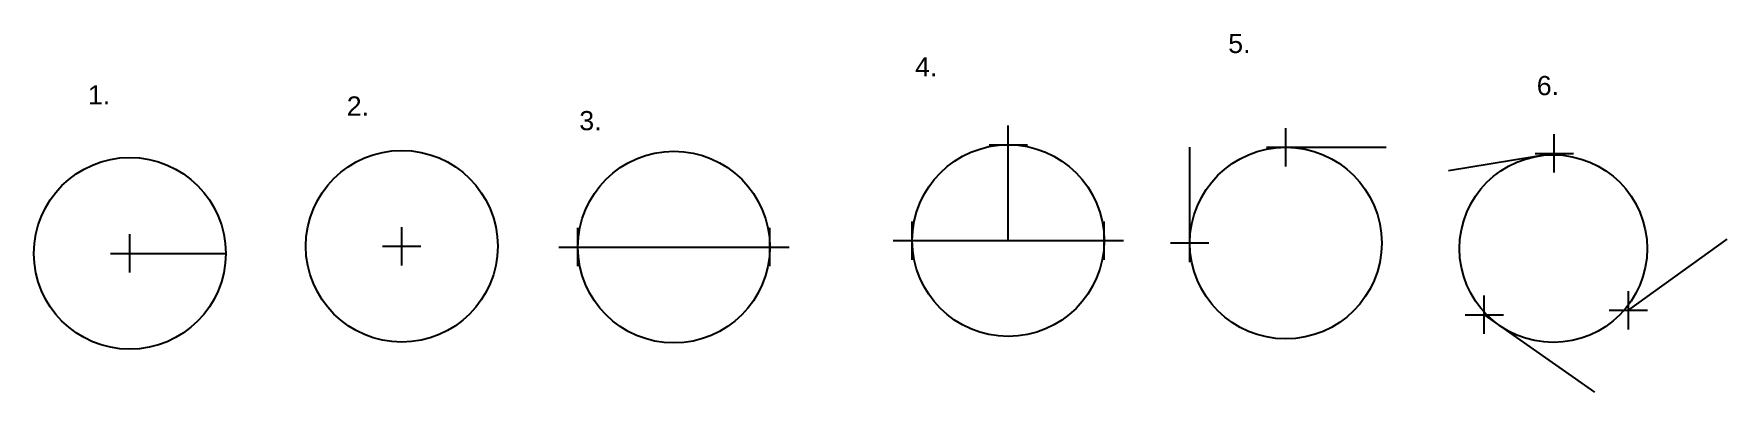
# Model space of a CAD drawing. Header units: millimetres. Extents: x 0.3 to 88.5, y 3.4 to 22.1.
import ezdxf

# ---------------------------------------------------------------- set-up
doc = ezdxf.new("R2010")
doc.units = ezdxf.units.MM
doc.header["$MEASUREMENT"] = 0
doc.header["$PDMODE"] = 2
doc.layers.get('0').update_dxf_attribs({"true_color": 0xc2ced6})
doc.styles.get("Standard").update_dxf_attribs({"font": 'arial.ttf'})

msp = doc.modelspace()

# ---------------------------------------------------------------- linework, layer by layer
for p, q in [((51.039, 11.278), (51.039, 16.278)), ((60.502, 11.156), (60.502, 16.156)), ((65.502, 16.147), (70.739, 16.147)), ((79.498, 15.825), (73.98, 14.906)), ((5.26, 10.61), (10.26, 10.61)), ((28.616, 10.937), (38.616, 10.937)), ((46.039, 11.278), (56.039, 11.278)), ((51.039, 11.278), (51.039, 11.278)), ((83.356, 7.644), (88.505, 11.356)), ((75.849, 7.407), (81.591, 3.37))]:
    msp.add_line(p, q)
for centre, radius in [((19.433, 10.98), 5), ((33.616, 10.937), 5), ((51.039, 11.278), 5), ((65.502, 11.147), 5), ((5.26, 10.61), 5), ((79.447, 10.857), 4.892)]:
    msp.add_circle(centre, radius)
for p in [(51.039, 16.278), (65.502, 16.147), (79.498, 15.825), (5.26, 10.61), (19.433, 10.98), (28.616, 10.937), (38.616, 10.937), (46.039, 11.278), (56.039, 11.278), (60.502, 11.156), (75.849, 7.407), (83.356, 7.644)]:
    msp.add_point(p)

# ---------------------------------------------------------------- texts
at = {"char_height": 1, "attachment_point": 1}
for s, width, insert in [('5.', 12.9476, (62.503, 22.06)), ('4.', 9.28319, (46.181, 20.839)), ('6.', 9.18547, (78.583, 19.863)), ('1.', 5.43114, (3.077, 19.376)), ('2.', 4.91243, (16.566, 18.796)), ('3.', 5.27858, (28.684, 18.033))]:
    msp.add_mtext_dynamic_manual_height_columns(s, width=width, gutter_width=1, heights=[0], dxfattribs=dict(at, insert=insert))

doc.saveas('drawing.dxf')
